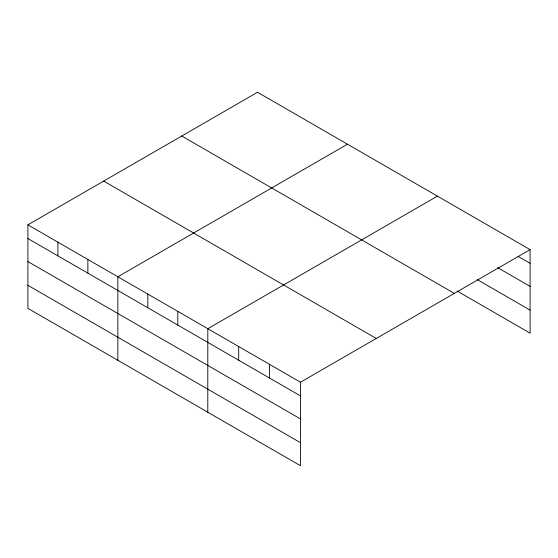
<?xml version="1.0" encoding="UTF-8"?>
<svg xmlns="http://www.w3.org/2000/svg" width="558" height="558" viewBox="0 0 558 558"><rect width="100%" height="100%" fill="white"/><g stroke="black" fill="none" stroke-linecap="round" stroke-linejoin="round"><path stroke-width="0.84" d="M300.476 418.939L300.476 382.216L27.9 224.846L27.9 308.358L300.476 465.728L300.476 418.939L27.9 261.569M27.9 224.846L257.524 92.272L530.1 249.642L530.1 333.154L457.016 290.962M347.474 144.201L117.85 276.775L117.85 360.294M437.423 196.137L207.799 328.711L207.799 412.223M300.476 382.216L530.1 249.642M518.047 256.366L530.1 263.327M497.701 267.666L530.1 286.373M477.355 279.663L530.1 310.115M181.748 136.019L454.324 293.389M103.676 181.092L376.252 338.462M27.9 238.531L300.476 395.901M27.9 285.312L300.476 442.682M269.584 364.381L269.584 378.066M238.691 346.546L238.691 360.231M177.814 311.399L177.814 325.084M147.835 294.087L147.835 307.772M87.864 259.463L87.864 273.148M57.886 242.151L57.886 255.836"/></g></svg>
